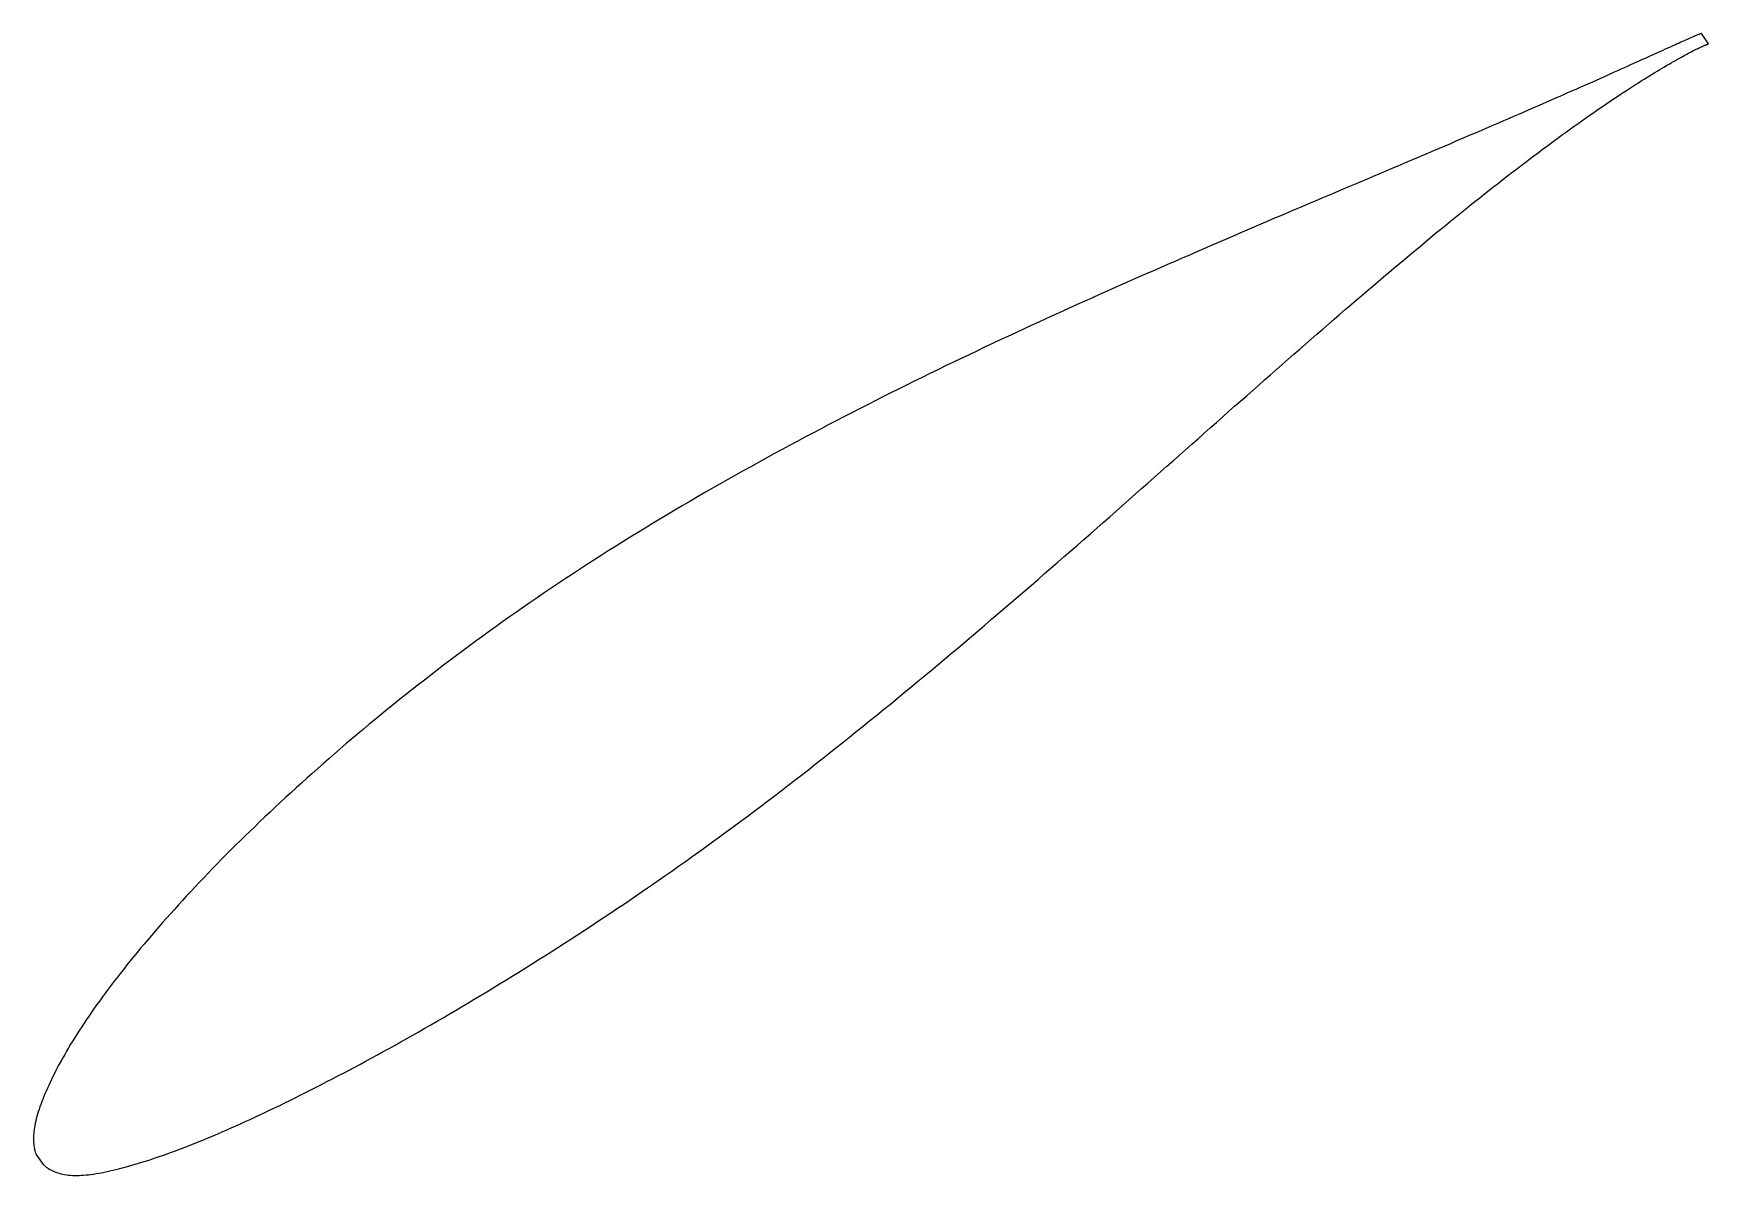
# Model space of a CAD drawing. Header units: metres. Extents: x -34 to 67, y -23 to 45.
import ezdxf

# ---------------------------------------------------------------- set-up
doc = ezdxf.new("R2010")
doc.units = ezdxf.units.M

msp = doc.modelspace()

# ---------------------------------------------------------------- linework, layer by layer
msp.add_lwpolyline([(66.37, 45.26), (66.37, 45.25), (66.36, 45.25), (66.35, 45.25), (66.33, 45.24), (66.31, 45.24), (66.29, 45.23), (66.26, 45.22), (66.23, 45.2), (66.19, 45.19), (66.15, 45.17), (66.1, 45.15), (66.05, 45.13), (66, 45.11), (65.94, 45.08), (65.88, 45.06), (65.81, 45.03), (65.74, 45), (65.67, 44.97), (65.59, 44.93), (65.51, 44.9), (65.42, 44.86), (65.33, 44.82), (65.23, 44.77), (65.14, 44.73), (65.03, 44.68), (64.92, 44.64), (64.81, 44.58), (64.7, 44.53), (64.58, 44.48), (64.45, 44.42), (64.33, 44.37), (64.19, 44.31), (64.06, 44.24), (63.92, 44.18), (63.77, 44.12), (63.63, 44.05), (63.47, 43.98), (63.32, 43.91), (63.16, 43.84), (62.99, 43.76), (62.82, 43.69), (62.65, 43.61), (62.48, 43.53), (62.3, 43.45), (62.11, 43.37), (61.92, 43.28), (61.73, 43.19), (61.54, 43.11), (61.34, 43.02), (61.13, 42.93), (60.92, 42.83), (60.71, 42.74), (60.5, 42.64), (60.28, 42.54), (60.05, 42.44), (59.83, 42.34), (59.6, 42.24), (59.36, 42.14), (59.12, 42.03), (58.88, 41.92), (58.63, 41.82), (58.38, 41.71), (58.13, 41.59), (57.87, 41.48), (57.61, 41.37), (57.35, 41.25), (57.08, 41.13), (56.81, 41.01), (56.53, 40.89), (56.25, 40.77), (55.97, 40.65), (55.68, 40.52), (55.39, 40.4), (55.1, 40.27), (54.8, 40.14), (54.5, 40.01), (54.2, 39.88), (53.89, 39.75), (53.58, 39.62), (53.26, 39.48), (52.95, 39.34), (52.63, 39.21), (52.3, 39.07), (51.97, 38.93), (51.64, 38.79), (51.31, 38.64), (50.97, 38.5), (50.63, 38.35), (50.29, 38.21), (49.94, 38.06), (49.59, 37.91), (49.24, 37.76), (48.88, 37.61), (48.52, 37.46), (48.16, 37.3), (47.8, 37.15), (47.43, 36.99), (47.06, 36.84), (46.68, 36.68), (46.31, 36.52), (45.93, 36.36), (45.55, 36.2), (45.16, 36.03), (44.77, 35.87), (44.38, 35.7), (43.99, 35.54), (43.6, 35.37), (43.2, 35.2), (42.8, 35.03), (42.4, 34.86), (41.99, 34.69), (41.58, 34.52), (41.17, 34.34), (40.76, 34.17), (40.35, 33.99), (39.93, 33.81), (39.51, 33.63), (39.09, 33.45), (38.67, 33.27), (38.24, 33.09), (37.82, 32.91), (37.39, 32.72), (36.96, 32.54), (36.52, 32.35), (36.09, 32.16), (35.65, 31.97), (35.21, 31.78), (34.78, 31.59), (34.33, 31.4), (33.89, 31.21), (33.45, 31.01), (33, 30.82), (32.55, 30.62), (32.1, 30.42), (31.65, 30.22), (31.2, 30.02), (30.75, 29.82), (30.29, 29.62), (29.84, 29.41), (29.38, 29.21), (28.92, 29), (28.47, 28.8), (28.01, 28.59), (27.55, 28.38), (27.08, 28.17), (26.62, 27.95), (26.16, 27.74), (25.69, 27.53), (25.23, 27.31), (24.76, 27.09), (24.3, 26.88), (23.83, 26.66), (23.36, 26.44), (22.9, 26.21), (22.43, 25.99), (21.96, 25.77), (21.49, 25.54), (21.02, 25.32), (20.55, 25.09), (20.08, 24.86), (19.61, 24.63), (19.14, 24.4), (18.67, 24.17), (18.2, 23.93), (17.73, 23.7), (17.26, 23.46), (16.8, 23.22), (16.33, 22.99), (15.86, 22.75), (15.39, 22.51), (14.92, 22.26), (14.45, 22.02), (13.98, 21.78), (13.51, 21.53), (13.05, 21.29), (12.58, 21.04), (12.11, 20.79), (11.65, 20.54), (11.18, 20.29), (10.72, 20.04), (10.26, 19.78), (9.79, 19.53), (9.33, 19.27), (8.87, 19.02), (8.41, 18.76), (7.95, 18.5), (7.5, 18.24), (7.04, 17.98), (6.58, 17.72), (6.13, 17.46), (5.68, 17.19), (5.22, 16.93), (4.77, 16.66), (4.32, 16.39), (3.88, 16.12), (3.43, 15.86), (2.99, 15.59), (2.54, 15.31), (2.1, 15.04), (1.66, 14.77), (1.22, 14.49), (0.78, 14.22), (0.35, 13.94), (-0.08, 13.66), (-0.52, 13.39), (-0.95, 13.11), (-1.37, 12.83), (-1.8, 12.54), (-2.22, 12.26), (-2.65, 11.98), (-3.07, 11.7), (-3.48, 11.41), (-3.9, 11.13), (-4.31, 10.84), (-4.73, 10.55), (-5.14, 10.27), (-5.54, 9.98), (-5.95, 9.69), (-6.35, 9.4), (-6.75, 9.11), (-7.15, 8.82), (-7.55, 8.53), (-7.94, 8.23), (-8.33, 7.94), (-8.72, 7.65), (-9.11, 7.36), (-9.49, 7.06), (-9.87, 6.77), (-10.25, 6.47), (-10.63, 6.18), (-11.01, 5.89), (-11.38, 5.59), (-11.75, 5.3), (-12.11, 5), (-12.48, 4.71), (-12.84, 4.41), (-13.2, 4.11), (-13.56, 3.82), (-13.91, 3.52), (-14.26, 3.23), (-14.61, 2.94), (-14.96, 2.64), (-15.3, 2.35), (-15.64, 2.05), (-15.98, 1.76), (-16.31, 1.47), (-16.65, 1.18), (-16.98, 0.88), (-17.3, 0.59), (-17.63, 0.3), (-17.95, 0.01), (-18.27, -0.28), (-18.58, -0.57), (-18.9, -0.86), (-19.21, -1.15), (-19.51, -1.44), (-19.82, -1.72), (-20.12, -2.01), (-20.41, -2.3), (-20.71, -2.58), (-21, -2.86), (-21.29, -3.15), (-21.58, -3.43), (-21.86, -3.71), (-22.14, -3.99), (-22.42, -4.27), (-22.69, -4.55), (-22.96, -4.83), (-23.23, -5.11), (-23.49, -5.38), (-23.75, -5.65), (-24.01, -5.93), (-24.26, -6.2), (-24.52, -6.47), (-24.76, -6.74), (-25.01, -7.01), (-25.25, -7.28), (-25.49, -7.54), (-25.73, -7.81), (-25.96, -8.07), (-26.19, -8.33), (-26.41, -8.59), (-26.63, -8.85), (-26.85, -9.1), (-27.07, -9.36), (-27.28, -9.61), (-27.49, -9.87), (-27.7, -10.12), (-27.9, -10.36), (-28.1, -10.61), (-28.29, -10.86), (-28.48, -11.1), (-28.67, -11.34), (-28.86, -11.58), (-29.04, -11.82), (-29.22, -12.06), (-29.39, -12.29), (-29.57, -12.53), (-29.73, -12.76), (-29.9, -12.98), (-30.06, -13.21), (-30.22, -13.44), (-30.37, -13.66), (-30.52, -13.88), (-30.67, -14.1), (-30.81, -14.32), (-30.95, -14.53), (-31.09, -14.75), (-31.22, -14.96), (-31.35, -15.17), (-31.48, -15.37), (-31.6, -15.58), (-31.72, -15.78), (-31.83, -15.98), (-31.94, -16.18), (-32.05, -16.37), (-32.16, -16.56), (-32.26, -16.75), (-32.36, -16.94), (-32.45, -17.13), (-32.54, -17.31), (-32.63, -17.49), (-32.71, -17.67), (-32.79, -17.84), (-32.87, -18.01), (-32.95, -18.18), (-33.02, -18.34), (-33.08, -18.51), (-33.15, -18.67), (-33.21, -18.82), (-33.27, -18.98), (-33.32, -19.13), (-33.37, -19.28), (-33.42, -19.42), (-33.46, -19.57), (-33.5, -19.71), (-33.54, -19.84), (-33.57, -19.98), (-33.6, -20.11), (-33.62, -20.24), (-33.65, -20.37), (-33.66, -20.49), (-33.68, -20.61), (-33.69, -20.73), (-33.7, -20.84), (-33.7, -20.95), (-33.71, -21.06), (-33.7, -21.17), (-33.7, -21.27), (-33.69, -21.36), (-33.68, -21.46), (-33.67, -21.54), (-33.65, -21.63), (-33.64, -21.7), (-33.62, -21.77), (-33.6, -21.84), (-33.59, -21.89), (-33.57, -21.93), (-33.56, -21.96), (-33.13, -22.59), (-33.13, -22.6), (-33.11, -22.61), (-33.09, -22.63), (-33.05, -22.65), (-33, -22.69), (-32.94, -22.74), (-32.87, -22.78), (-32.8, -22.83), (-32.72, -22.88), (-32.63, -22.92), (-32.55, -22.97), (-32.46, -23.01), (-32.36, -23.04), (-32.26, -23.08), (-32.16, -23.11), (-32.06, -23.14), (-31.95, -23.16), (-31.84, -23.18), (-31.73, -23.2), (-31.61, -23.22), (-31.49, -23.23), (-31.36, -23.24), (-31.24, -23.24), (-31.11, -23.24), (-30.97, -23.24), (-30.84, -23.23), (-30.7, -23.23), (-30.55, -23.21), (-30.41, -23.2), (-30.26, -23.18), (-30.11, -23.16), (-29.95, -23.13), (-29.79, -23.11), (-29.63, -23.08), (-29.46, -23.05), (-29.29, -23.01), (-29.12, -22.97), (-28.94, -22.93), (-28.76, -22.89), (-28.58, -22.84), (-28.39, -22.79), (-28.2, -22.74), (-28.01, -22.69), (-27.81, -22.63), (-27.61, -22.57), (-27.41, -22.51), (-27.2, -22.45), (-26.99, -22.38), (-26.77, -22.32), (-26.56, -22.24), (-26.34, -22.17), (-26.11, -22.09), (-25.88, -22.02), (-25.65, -21.93), (-25.42, -21.85), (-25.18, -21.76), (-24.95, -21.67), (-24.7, -21.58), (-24.46, -21.48), (-24.21, -21.39), (-23.96, -21.29), (-23.7, -21.18), (-23.44, -21.08), (-23.18, -20.97), (-22.92, -20.86), (-22.65, -20.74), (-22.39, -20.63), (-22.11, -20.51), (-21.84, -20.39), (-21.56, -20.26), (-21.28, -20.14), (-21, -20.01), (-20.71, -19.88), (-20.42, -19.74), (-20.13, -19.61), (-19.83, -19.47), (-19.54, -19.33), (-19.24, -19.18), (-18.93, -19.04), (-18.63, -18.89), (-18.32, -18.74), (-18.01, -18.58), (-17.7, -18.43), (-17.38, -18.27), (-17.06, -18.11), (-16.74, -17.95), (-16.42, -17.78), (-16.1, -17.61), (-15.77, -17.44), (-15.44, -17.27), (-15.1, -17.1), (-14.77, -16.92), (-14.43, -16.74), (-14.09, -16.56), (-13.75, -16.37), (-13.41, -16.19), (-13.06, -16), (-12.72, -15.81), (-12.37, -15.62), (-12.01, -15.42), (-11.66, -15.22), (-11.3, -15.02), (-10.95, -14.82), (-10.59, -14.62), (-10.22, -14.41), (-9.86, -14.2), (-9.49, -13.99), (-9.13, -13.78), (-8.76, -13.56), (-8.39, -13.34), (-8.02, -13.12), (-7.64, -12.9), (-7.27, -12.67), (-6.89, -12.45), (-6.51, -12.22), (-6.13, -11.99), (-5.75, -11.75), (-5.36, -11.52), (-4.98, -11.28), (-4.59, -11.04), (-4.21, -10.8), (-3.82, -10.56), (-3.43, -10.31), (-3.03, -10.07), (-2.64, -9.82), (-2.25, -9.57), (-1.85, -9.31), (-1.46, -9.06), (-1.06, -8.8), (-0.66, -8.54), (-0.26, -8.28), (0.14, -8.01), (0.54, -7.75), (0.94, -7.48), (1.34, -7.21), (1.75, -6.94), (2.15, -6.67), (2.56, -6.39), (2.96, -6.11), (3.37, -5.83), (3.77, -5.55), (4.18, -5.27), (4.59, -4.98), (5, -4.69), (5.41, -4.4), (5.81, -4.11), (6.22, -3.82), (6.63, -3.53), (7.04, -3.23), (7.45, -2.93), (7.86, -2.63), (8.27, -2.33), (8.68, -2.02), (9.09, -1.72), (9.51, -1.41), (9.92, -1.1), (10.33, -0.79), (10.74, -0.48), (11.15, -0.16), (11.56, 0.15), (11.97, 0.47), (12.38, 0.78), (12.79, 1.1), (13.2, 1.43), (13.61, 1.75), (14.02, 2.07), (14.44, 2.4), (14.85, 2.72), (15.26, 3.05), (15.66, 3.38), (16.07, 3.71), (16.48, 4.04), (16.89, 4.37), (17.3, 4.7), (17.71, 5.03), (18.12, 5.37), (18.52, 5.7), (18.93, 6.04), (19.34, 6.38), (19.74, 6.71), (20.15, 7.05), (20.56, 7.39), (20.96, 7.73), (21.36, 8.07), (21.77, 8.41), (22.17, 8.75), (22.57, 9.09), (22.98, 9.43), (23.38, 9.77), (23.78, 10.12), (24.18, 10.46), (24.58, 10.8), (24.98, 11.14), (25.38, 11.48), (25.77, 11.83), (26.17, 12.17), (26.57, 12.51), (26.96, 12.86), (27.36, 13.2), (27.75, 13.54), (28.14, 13.88), (28.54, 14.22), (28.93, 14.57), (29.32, 14.91), (29.71, 15.25), (30.09, 15.59), (30.48, 15.93), (30.87, 16.27), (31.25, 16.61), (31.64, 16.95), (32.02, 17.28), (32.4, 17.62), (32.78, 17.96), (33.16, 18.29), (33.54, 18.63), (33.92, 18.96), (34.3, 19.3), (34.67, 19.63), (35.05, 19.96), (35.42, 20.29), (35.79, 20.62), (36.17, 20.95), (36.54, 21.28), (36.9, 21.6), (37.27, 21.93), (37.64, 22.25), (38, 22.58), (38.36, 22.9), (38.73, 23.22), (39.09, 23.53), (39.45, 23.85), (39.81, 24.17), (40.16, 24.48), (40.52, 24.79), (40.87, 25.1), (41.22, 25.41), (41.57, 25.72), (41.92, 26.03), (42.27, 26.33), (42.62, 26.63), (42.96, 26.93), (43.3, 27.23), (43.65, 27.53), (43.99, 27.82), (44.33, 28.12), (44.66, 28.41), (45, 28.7), (45.33, 28.98), (45.66, 29.27), (45.99, 29.55), (46.32, 29.83), (46.65, 30.11), (46.97, 30.39), (47.29, 30.66), (47.62, 30.93), (47.94, 31.2), (48.25, 31.47), (48.57, 31.73), (48.88, 31.99), (49.19, 32.25), (49.51, 32.51), (49.81, 32.77), (50.12, 33.02), (50.42, 33.27), (50.73, 33.52), (51.03, 33.76), (51.32, 34), (51.62, 34.24), (51.91, 34.48), (52.21, 34.72), (52.5, 34.95), (52.78, 35.18), (53.07, 35.4), (53.35, 35.63), (53.63, 35.85), (53.91, 36.07), (54.19, 36.28), (54.46, 36.5), (54.73, 36.71), (55, 36.92), (55.27, 37.12), (55.53, 37.32), (55.8, 37.52), (56.05, 37.72), (56.31, 37.91), (56.57, 38.1), (56.82, 38.29), (57.07, 38.48), (57.32, 38.66), (57.56, 38.84), (57.8, 39.02), (58.04, 39.19), (58.28, 39.36), (58.51, 39.53), (58.74, 39.7), (58.97, 39.86), (59.2, 40.02), (59.42, 40.18), (59.64, 40.33), (59.86, 40.48), (60.07, 40.63), (60.28, 40.78), (60.49, 40.92), (60.7, 41.06), (60.9, 41.2), (61.1, 41.33), (61.3, 41.46), (61.49, 41.59), (61.68, 41.72), (61.87, 41.84), (62.05, 41.96), (62.23, 42.08), (62.41, 42.19), (62.59, 42.3), (62.76, 42.41), (62.93, 42.52), (63.09, 42.62), (63.26, 42.72), (63.41, 42.82), (63.57, 42.91), (63.72, 43), (63.87, 43.09), (64.02, 43.18), (64.16, 43.26), (64.3, 43.35), (64.43, 43.42), (64.56, 43.5), (64.69, 43.57), (64.81, 43.64), (64.94, 43.71), (65.05, 43.78), (65.17, 43.84), (65.28, 43.9), (65.38, 43.96), (65.49, 44.01), (65.59, 44.07), (65.68, 44.12), (65.77, 44.16), (65.86, 44.21), (65.94, 44.25), (66.02, 44.29), (66.1, 44.33), (66.17, 44.36), (66.24, 44.4), (66.31, 44.43), (66.37, 44.46), (66.42, 44.48), (66.48, 44.51), (66.53, 44.53), (66.57, 44.55), (66.61, 44.56), (66.65, 44.58), (66.68, 44.59), (66.71, 44.6), (66.73, 44.61), (66.75, 44.62), (66.77, 44.63), (66.78, 44.63), (66.79, 44.63), (66.79, 44.63), (66.37, 45.26)], close=True)

doc.saveas('drawing.dxf')
